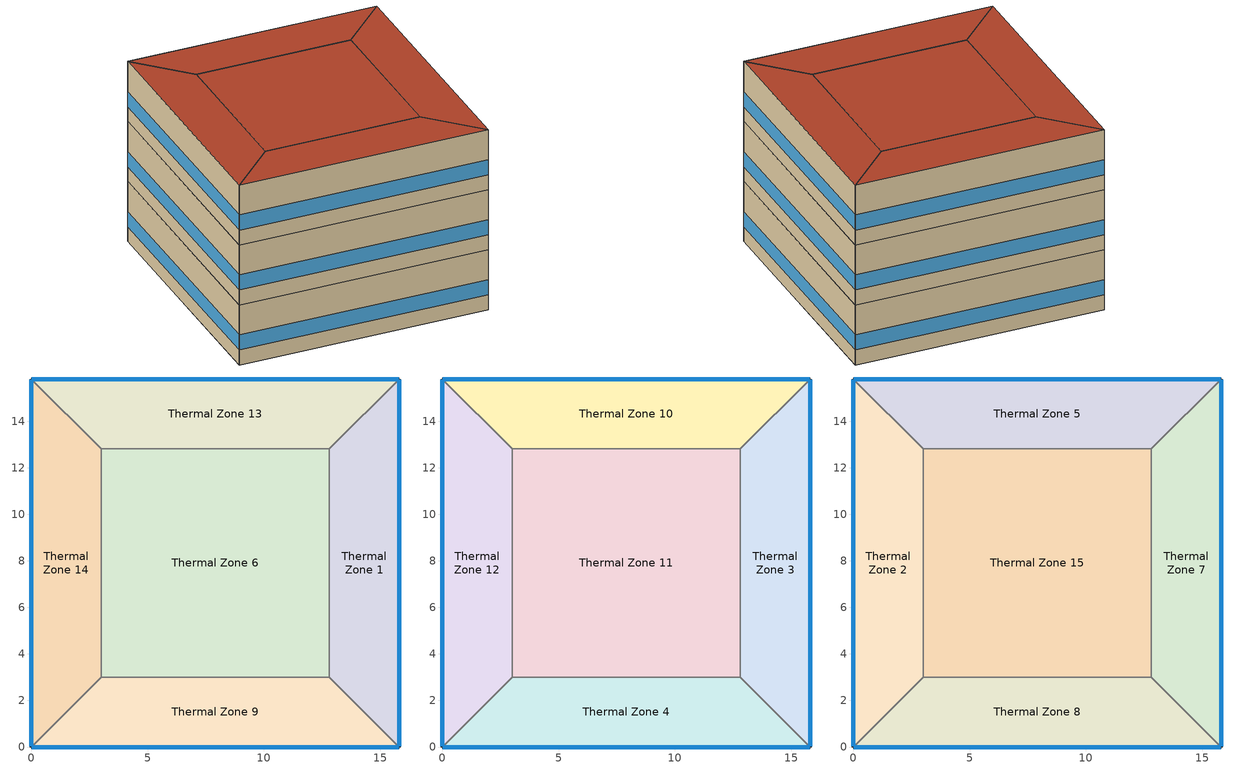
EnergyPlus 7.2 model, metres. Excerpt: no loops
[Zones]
Thermal Zone 13
 floor ground (000_ExtSlabCarpet_4in_ClimateZone 1-8): 0,15.81 15.81,15.81 12.81,12.81 3,12.81 z0
 wall outside (ASHRAE_189.1-2009_ExtWall_SteelFrame_ClimateZone 4-8): 15.81,15.81 0,15.81 z0:4
 wall to Thermal Zone 6 (000_Interior Wall): 3,12.81 12.81,12.81 z0:4
 wall to Thermal Zone 1 (000_Interior Wall): 12.81,12.81 15.81,15.81 z0:4
 wall to Thermal Zone 14 (000_Interior Wall): 0,15.81 3,12.81 z0:4
 window (ASHRAE_189.1-2009_ExtWindow_ClimateZone 4-5): 15.79,15.81 0.03,15.81 z1:2
Thermal Zone 14
 floor ground (000_ExtSlabCarpet_4in_ClimateZone 1-8): 0,0 0,15.81 3,12.81 3,3 z0
 wall outside (ASHRAE_189.1-2009_ExtWall_SteelFrame_ClimateZone 4-8): 0,15.81 0,0 z0:4
 wall to Thermal Zone 6 (000_Interior Wall): 3,3 3,12.81 z0:4
 wall to Thermal Zone 9 (000_Interior Wall): 0,0 3,3 z0:4
 window (ASHRAE_189.1-2009_ExtWindow_ClimateZone 4-5): 0,15.79 0,0.03 z1:2
Thermal Zone 1
 floor ground (000_ExtSlabCarpet_4in_ClimateZone 1-8): 15.81,15.81 15.81,0 12.81,3 12.81,12.81 z0
 wall outside (ASHRAE_189.1-2009_ExtWall_SteelFrame_ClimateZone 4-8): 15.81,0 15.81,15.81 z0:4
 wall to Thermal Zone 9 (000_Interior Wall): 12.81,3 15.81,0 z0:4
 wall to Thermal Zone 6 (000_Interior Wall): 12.81,12.81 12.81,3 z0:4
 window (ASHRAE_189.1-2009_ExtWindow_ClimateZone 4-5): 15.81,0.03 15.81,15.79 z1:2
Thermal Zone 9
 floor ground (000_ExtSlabCarpet_4in_ClimateZone 1-8): 15.81,0 0,0 3,3 12.81,3 z0
 wall outside (ASHRAE_189.1-2009_ExtWall_SteelFrame_ClimateZone 4-8): 0,0 15.81,0 z0:4
 wall to Thermal Zone 6 (000_Interior Wall): 12.81,3 3,3 z0:4
 window (ASHRAE_189.1-2009_ExtWindow_ClimateZone 4-5): 0.03,0 15.79,0 z1:2
Thermal Zone 6
 floor ground (000_ExtSlabCarpet_4in_ClimateZone 1-8): 3,3 3,12.81 12.81,12.81 12.81,3 z0
Thermal Zone 3
 floor to Thermal Zone 1 (000_Interior Floor): 15.81,15.81 15.81,0 12.81,3 12.81,12.81 z4
 wall outside (ASHRAE_189.1-2009_ExtWall_SteelFrame_ClimateZone 4-8): 15.81,0 15.81,15.81 z4:8
 wall to Thermal Zone 4 (000_Interior Wall): 12.81,3 15.81,0 z4:8
 wall to Thermal Zone 10 (000_Interior Wall): 15.81,15.81 12.81,12.81 z4:8
 wall to Thermal Zone 11 (000_Interior Wall): 12.81,12.81 12.81,3 z4:8
 window (ASHRAE_189.1-2009_ExtWindow_ClimateZone 4-5): 15.81,0.03 15.81,15.79 z5:6
Thermal Zone 11
 floor to Thermal Zone 6 (000_Interior Floor): 3,3 3,12.81 12.81,12.81 12.81,3 z4
 wall to Thermal Zone 4 (000_Interior Wall): 3,3 12.81,3 z4:8
 wall to Thermal Zone 10 (000_Interior Wall): 12.81,12.81 3,12.81 z4:8
 wall to Thermal Zone 12 (000_Interior Wall): 3,12.81 3,3 z4:8
Thermal Zone 12
 floor to Thermal Zone 14 (000_Interior Floor): 0,0 0,15.81 3,12.81 3,3 z4
 wall outside (ASHRAE_189.1-2009_ExtWall_SteelFrame_ClimateZone 4-8): 0,15.81 0,0 z4:8
 wall to Thermal Zone 10 (000_Interior Wall): 3,12.81 0,15.81 z4:8
 wall to Thermal Zone 4 (000_Interior Wall): 0,0 3,3 z4:8
 window (ASHRAE_189.1-2009_ExtWindow_ClimateZone 4-5): 0,15.79 0,0.03 z5:6
Thermal Zone 10
 floor to Thermal Zone 13 (000_Interior Floor): 0,15.81 15.81,15.81 12.81,12.81 3,12.81 z4
 wall outside (ASHRAE_189.1-2009_ExtWall_SteelFrame_ClimateZone 4-8): 15.81,15.81 0,15.81 z4:8
 window (ASHRAE_189.1-2009_ExtWindow_ClimateZone 4-5): 15.79,15.81 0.03,15.81 z5:6
Thermal Zone 4
 floor to Thermal Zone 9 (000_Interior Floor): 15.81,0 0,0 3,3 12.81,3 z4
 wall outside (ASHRAE_189.1-2009_ExtWall_SteelFrame_ClimateZone 4-8): 0,0 15.81,0 z4:8
 window (ASHRAE_189.1-2009_ExtWindow_ClimateZone 4-5): 0.03,0 15.79,0 z5:6
Thermal Zone 8
 floor to Thermal Zone 4 (000_Interior Floor): 15.81,0 0,0 3,3 12.81,3 z8
 wall outside (ASHRAE_189.1-2009_ExtWall_SteelFrame_ClimateZone 4-8): 0,0 15.81,0 z8:12
 wall to Thermal Zone 7 (000_Interior Wall): 15.81,0 12.81,3 z8:12
 wall to Thermal Zone 2 (000_Interior Wall): 3,3 0,0 z8:12
 wall to Thermal Zone 15 (000_Interior Wall): 12.81,3 3,3 z8:12
 window (ASHRAE_189.1-2009_ExtWindow_ClimateZone 4-5): 0.03,0 15.79,0 z9:10
 roof outside (ASHRAE_189.1-2009_ExtRoof_IEAD_ClimateZone 2-5): 12.81,3 3,3 0,0 15.81,0 z12
Thermal Zone 15
 floor to Thermal Zone 11 (000_Interior Floor): 3,3 3,12.81 12.81,12.81 12.81,3 z8
 wall to Thermal Zone 5 (000_Interior Wall): 12.81,12.81 3,12.81 z8:12
 wall to Thermal Zone 2 (000_Interior Wall): 3,12.81 3,3 z8:12
 wall to Thermal Zone 7 (000_Interior Wall): 12.81,3 12.81,12.81 z8:12
 roof outside (ASHRAE_189.1-2009_ExtRoof_IEAD_ClimateZone 2-5): 12.81,3 12.81,12.81 3,12.81 3,3 z12
Thermal Zone 5
 floor to Thermal Zone 10 (000_Interior Floor): 0,15.81 15.81,15.81 12.81,12.81 3,12.81 z8
 wall outside (ASHRAE_189.1-2009_ExtWall_SteelFrame_ClimateZone 4-8): 15.81,15.81 0,15.81 z8:12
 wall to Thermal Zone 2 (000_Interior Wall): 0,15.81 3,12.81 z8:12
 wall to Thermal Zone 7 (000_Interior Wall): 12.81,12.81 15.81,15.81 z8:12
 window (ASHRAE_189.1-2009_ExtWindow_ClimateZone 4-5): 15.79,15.81 0.03,15.81 z9:10
 roof outside (ASHRAE_189.1-2009_ExtRoof_IEAD_ClimateZone 2-5): 3,12.81 12.81,12.81 15.81,15.81 0,15.81 z12
Thermal Zone 2
 floor to Thermal Zone 12 (000_Interior Floor): 0,0 0,15.81 3,12.81 3,3 z8
 wall outside (ASHRAE_189.1-2009_ExtWall_SteelFrame_ClimateZone 4-8): 0,15.81 0,0 z8:12
 window (ASHRAE_189.1-2009_ExtWindow_ClimateZone 4-5): 0,15.79 0,0.03 z9:10
 roof outside (ASHRAE_189.1-2009_ExtRoof_IEAD_ClimateZone 2-5): 3,3 3,12.81 0,15.81 0,0 z12
Thermal Zone 7
 floor to Thermal Zone 3 (000_Interior Floor): 15.81,15.81 15.81,0 12.81,3 12.81,12.81 z8
 wall outside (ASHRAE_189.1-2009_ExtWall_SteelFrame_ClimateZone 4-8): 15.81,0 15.81,15.81 z8:12
 window (ASHRAE_189.1-2009_ExtWindow_ClimateZone 4-5): 15.81,0.03 15.81,15.79 z9:10
 roof outside (ASHRAE_189.1-2009_ExtRoof_IEAD_ClimateZone 2-5): 12.81,12.81 12.81,3 15.81,0 15.81,15.81 z12
[Site:Location]
San Francisco Intl Ap_CA_USA Design_Conditions: Latitude {deg}=37.62; Longitude {deg}=-122.4; Time Zone {hr}=-8; Elevation {m}=2
[SizingPeriod:DesignDay] Day of Month=21; Dry-Bulb Temperature Range Modifier Type=DefaultMultipliers; Barometric Pressure {Pa}=101301; Rain Indicator=No; Snow Indicator=No; Daylight Saving Time Indicator=No
Name | Month | Day Type | Maximum Dry-Bulb Temperature {C} | Daily Dry-Bulb Temperature Range {deltaC} | Humidity Condition Type | Enthalpy at Maximum Dry-Bulb {J/kg} | Wind Speed {m/s} | Wind Direction {deg} | Solar Model Indicator | ASHRAE Clear Sky Optical Depth for Beam Irradiance (taub) | ASHRAE Clear Sky Optical Depth for Diffuse Irradiance (taud) | Wetbulb or DewPoint at Maximum Dry-Bulb {C} | Sky Clearness
San Francisco Intl Ap Ann Clg .4% Condns Enth=>MDB | 8 | SummerDesignDay | 25.8 | 8.5 | Enthalpy | 52400 | 5.9 | 310 | ASHRAETau | 0.365 | 2.435
San Francisco Intl Ap Ann Clg .4% Condns DB=>MWB | 8 | SummerDesignDay | 28.3 | 8.5 | Wetbulb |  | 5.9 | 310 | ASHRAETau | 0.365 | 2.435 | 17.2
San Francisco Intl Ap Ann Hum_n 99.6% Condns DP=>MCDB | 1 | WinterDesignDay | 10.7 | 0 | Dewpoint |  | 2.2 | 150 | ASHRAEClearSky |  |  | -3.7 | 0
San Francisco Intl Ap Ann Htg 99.6% Condns DB | 1 | WinterDesignDay | 3.8 | 0 | Wetbulb |  | 2.2 | 150 | ASHRAEClearSky |  |  | 3.8 | 0
[Building]
Building 1
[Material] Thermal Absorptance=0.9
Name | Roughness | Thickness {m} | Conductivity {W/m-K} | Density {kg/m3} | Specific Heat {J/kg-K} | Solar Absorptance | Visible Absorptance
000_G01a 19mm gypsum board | MediumSmooth | 0.019 | 0.16 | 800 | 1090 | 0.7 | 0.7
000_F16 Acoustic tile | MediumSmooth | 0.0191 | 0.06 | 368 | 590 | 0.7 | 0.7
Roof Insulation [21] | MediumRough | 0.2105 | 0.049 | 265 | 836.8 | 0.7 | 0.7
Wall Insulation [39] | MediumRough | 0.1184 | 0.045 | 265 | 836.8 | 0.7 | 0.7
Metal Decking | MediumSmooth | 0.0015 | 45.006 | 7680 | 418.4 | 0.7 | 0.3
MAT-CC05 4 HW CONCRETE | Rough | 0.1016 | 1.311 | 2240 | 836.8 | 0.7 | 0.7
Roof Membrane | VeryRough | 0.0095 | 0.16 | 1121.29 | 1460 | 0.7 | 0.7
1/2IN Gypsum | Smooth | 0.0127 | 0.16 | 784.9 | 830 | 0.92 | 0.92
000_M11 100mm lightweight concrete | MediumRough | 0.1016 | 0.53 | 1280 | 840 | 0.7 | 0.7
[Material:AirGap]
Name | Thermal Resistance {m2-K/W}
000_F05 Ceiling air space resistance | 0.18
000_F04 Wall air space resistance | 0.15
[Material:NoMass] Thermal Absorptance=0.9; Solar Absorptance=0.7
Name | Roughness | Thermal Resistance {m2-K/W} | Visible Absorptance
MAT-SHEATH | Rough | 0.3626 | 0.7
CP02 CARPET PAD | VeryRough | 0.2165 | 0.8
[WindowMaterial:Glazing]
Theoretical Glass [207]: Optical Data Type=SpectralAverage; Thickness {m}=0.003; Solar Transmittance at Normal Incidence=0.3311; Front Side Solar Reflectance at Normal Incidence=0.6189; Back Side Solar Reflectance at Normal Incidence=0.6189; Visible Transmittance at Normal Incidence=0.44; Front Side Visible Reflectance at Normal Incidence=0.51; Back Side Visible Reflectance at Normal Incidence=0.51; Infrared Transmittance at Normal Incidence=0; Front Side Infrared Hemispherical Emissivity=0.9; Back Side Infrared Hemispherical Emissivity=0.9; Conductivity {W/m-K}=0.0133; Dirt Correction Factor for Solar and Visible Transmittance=1; Solar Diffusing=No
[Construction]
000_Interior Wall: 000_G01a 19mm gypsum board, 000_F04 Wall air space resistance, 000_G01a 19mm gypsum board
000_ExtSlabCarpet_4in_ClimateZone 1-8: MAT-CC05 4 HW CONCRETE, CP02 CARPET PAD
ASHRAE_189.1-2009_ExtWindow_ClimateZone 4-5: Theoretical Glass [207]
ASHRAE_189.1-2009_ExtRoof_IEAD_ClimateZone 2-5: Roof Membrane, Roof Insulation [21], Metal Decking
ASHRAE_189.1-2009_ExtWall_SteelFrame_ClimateZone 4-8: MAT-SHEATH, Wall Insulation [39], 1/2IN Gypsum
000_Interior Floor: 000_F16 Acoustic tile, 000_F05 Ceiling air space resistance, 000_M11 100mm lightweight concrete
[AvailabilityManager:Scheduled]
Name | Schedule
AvailabilityManager:Scheduled {08234448-60ce-4c3f-a520-94427f692bd8} | Schedule:Compact {c5aa5110-96bb-4b77-86c3-224054689ae7}
AvailabilityManager:Scheduled {138024eb-8344-4c3c-b3aa-8a6f452d9e2f} | Schedule:Compact {b6d1e0d4-fa50-48c4-875d-d65fe052a758}
[Zone]
Thermal Zone 13; Thermal Zone 8; Thermal Zone 3; Thermal Zone 14; Thermal Zone 11; Thermal Zone 12; Thermal Zone 15; Thermal Zone 10; Thermal Zone 1; Thermal Zone 5; Thermal Zone 2; Thermal Zone 4; Thermal Zone 9; Thermal Zone 6; Thermal Zone 7
[Schedule:Compact]
Schedule:Compact {c5aa5110-96bb-4b77-86c3-224054689ae7}; Schedule:Compact {b6d1e0d4-fa50-48c4-875d-d65fe052a758}: Through: 12/31, For: AllDays, Until: 24:00, 1
